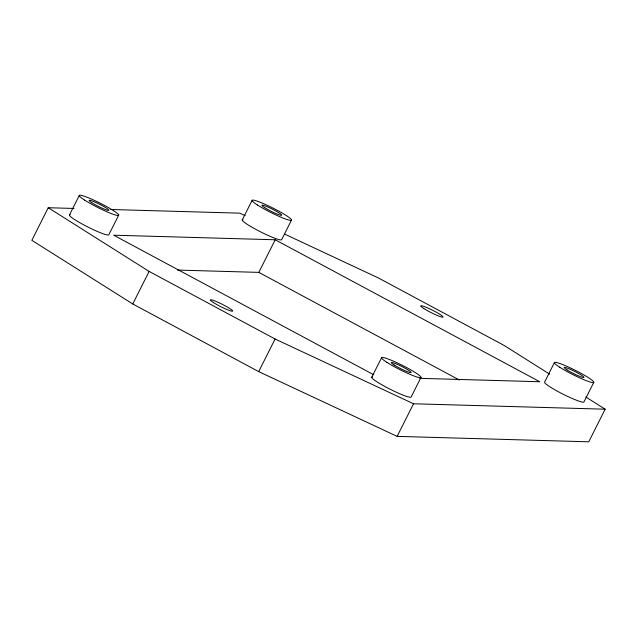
<?xml version="1.0" encoding="UTF-8"?>
<svg xmlns="http://www.w3.org/2000/svg" width="637" height="637" viewBox="0 0 637 637"><rect width="100%" height="100%" fill="white"/><g stroke="black" fill="none" stroke-linecap="round" stroke-linejoin="round"><path stroke-width="0.96" d="M74.059 208.458L48.245 207.726L31.85 240.332L132.759 303.96L258.686 371.618L397.138 436.369L588.755 441.807L605.15 409.201L585.817 396.994M69.425 215.059L79.259 195.495M118.681 215.171L108.839 234.727A22.032 2.452 26.7 0 1 86.011 226.063A22.032 2.452 26.7 0 1 70.237 214.757M132.759 303.96L149.122 271.418L48.245 207.726M242.251 219.964L252.093 200.4M177.548 270.08L258.821 272.381L275.216 239.775L539.738 381.738L419.807 378.338M291.507 220.068L281.673 239.631A22.032 2.452 26.7 0 1 258.837 230.96A22.032 2.452 26.7 0 1 243.063 219.661M258.686 371.618L275.088 339.011L413.532 403.77L605.15 409.201M371.729 377.295L381.571 357.731M420.985 377.407L411.144 396.97A22.032 2.452 26.7 0 1 388.315 388.299A22.032 2.452 26.7 0 1 372.541 376.993M397.138 436.369L413.532 403.77M554.397 362.636L544.555 382.2A22.032 2.452 26.7 0 0 563.713 394.51A22.032 2.452 26.7 0 0 583.978 401.875L593.811 382.311M110.798 209.501L239.862 213.164L245.261 215.688M275.216 239.775L113.665 235.196L373.8 374.803M284.819 234.185L378.314 277.915L504.273 345.517L549.667 374.174M258.821 272.381L459.396 380.026M149.122 271.418L275.088 339.011M264.634 207.63A11.02 1.226 26.7 0 0 281.251 215.306A11.02 1.226 26.7 0 0 269.515 207.766A11.02 1.226 26.7 0 0 264.634 207.63M213.379 302.527A12.485 1.393 26.7 0 0 232.202 311.23A12.485 1.393 26.7 0 0 218.913 302.686A12.485 1.393 26.7 0 0 213.379 302.527M423.78 308.499A12.485 1.393 26.7 0 0 442.604 317.194A12.485 1.393 26.7 0 0 429.314 308.658A12.485 1.393 26.7 0 0 423.78 308.499M566.946 369.866A11.02 1.226 26.7 0 0 583.556 377.542A11.02 1.226 26.7 0 0 571.827 370.009A11.02 1.226 26.7 0 0 566.946 369.866M91.808 202.725A11.02 1.226 26.7 0 0 108.417 210.401A11.02 1.226 26.7 0 0 96.689 202.869A11.02 1.226 26.7 0 0 91.808 202.725M394.112 364.969A11.02 1.226 26.7 0 0 410.722 372.637A11.02 1.226 26.7 0 0 398.993 365.105A11.02 1.226 26.7 0 0 394.112 364.969M84.641 200.122A22.032 2.452 26.7 0 0 117.869 215.473A22.032 2.452 26.7 0 0 94.403 200.4A22.032 2.452 26.7 0 0 84.641 200.122M386.946 362.365A22.032 2.452 26.7 0 0 420.173 377.709A22.032 2.452 26.7 0 0 396.708 362.636A22.032 2.452 26.7 0 0 386.946 362.365M257.475 205.026A22.032 2.452 26.7 0 0 290.695 220.378A22.032 2.452 26.7 0 0 267.237 205.305A22.032 2.452 26.7 0 0 257.475 205.026M559.78 367.262A22.032 2.452 26.7 0 0 592.999 382.614A22.032 2.452 26.7 0 0 569.542 367.541A22.032 2.452 26.7 0 0 559.78 367.262"/></g></svg>
